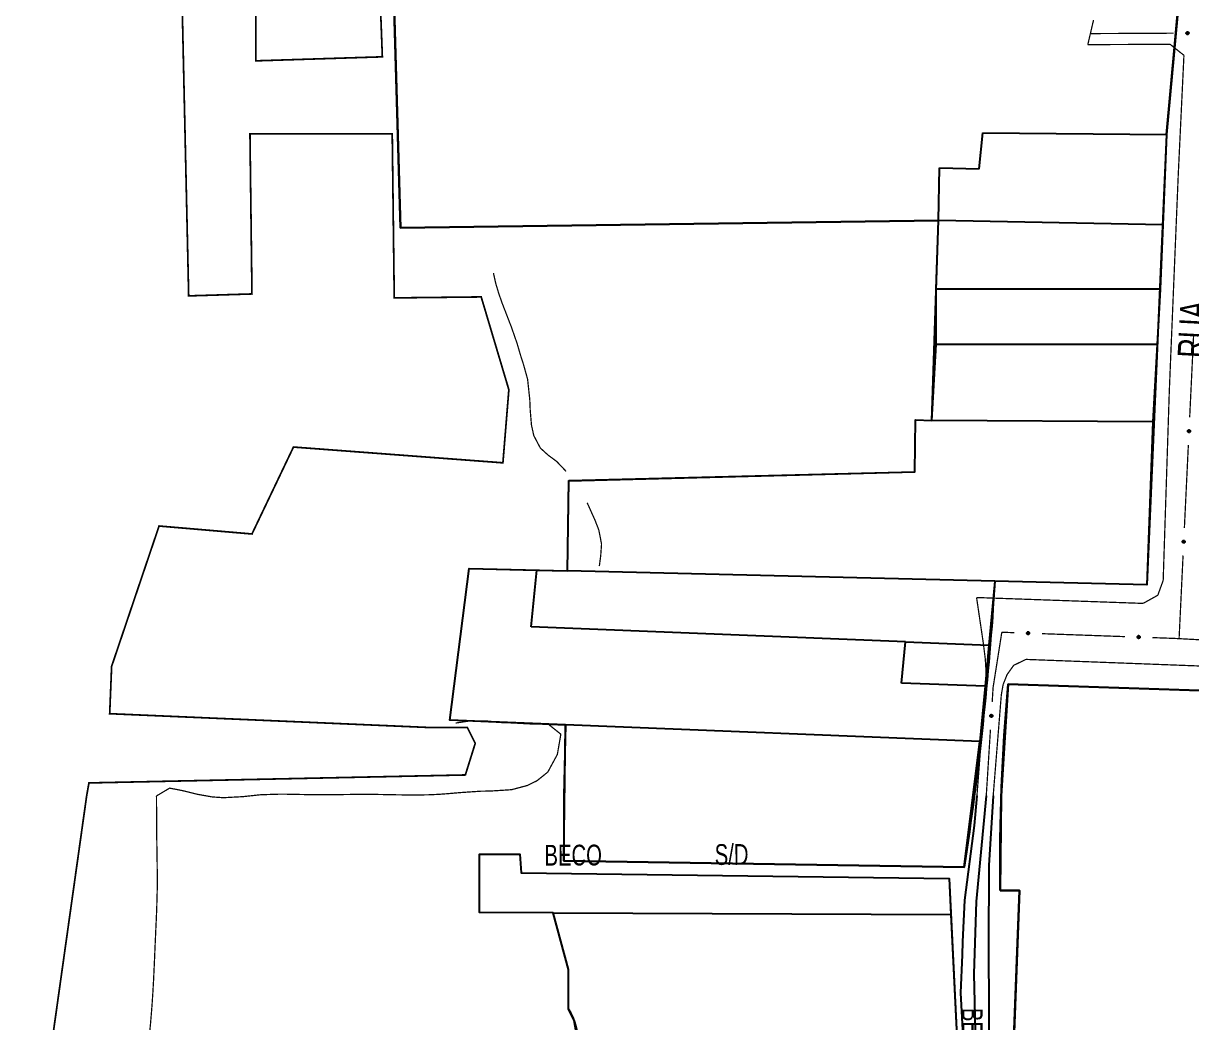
# Model space of a CAD drawing. Extents: x 199219 to 200475, y 4837288 to 4839440.
# Drawn here: x 199228.3 to 199397.2, y 4838713 to 4838857.5 of the extents above; entities that cross this region are included whole.
import ezdxf

# ---------------------------------------------------------------- set-up
doc = ezdxf.new("R2010")
doc.units = 0
doc.header["$LTSCALE"] = 3
doc.header["$MEASUREMENT"] = 0
for name, color, linetype in [('CD_MALHA_LOTES', 40, 'CONTINUOUS'), ('HD-CURSO-PERENE', 170, 'CONTINUOUS'), ('LM-LIM-SETOR-FISCAL', 7, 'CONTINUOUS'), ('RU-QUADRAS', 210, 'CONTINUOUS'), ('SV-EIXO-RUA-PAV', 20, 'CONTINUOUS'), ('SV-RUA-PAVIM-S-GUIA-C-GUIA', 7, 'CONTINUOUS'), ('SV-TXT-RUA-N-PAV-S-GUIA-C-GUIA', 7, 'CONTINUOUS'), ('SV-TXT-RUA-PAV-S-GUIA-C-GUIA', 7, 'CONTINUOUS')]:
    doc.layers.add(name, color=color, linetype=linetype)
doc.styles.add('3587-23-2D_TXT$0$ARIAL', font='ARIAL.TTF')
doc.styles.add('ARIAL', font='ARIAL.TTF')
doc.linetypes.add('Limite', pattern='A,20,-3,[130,ltypeshp.shx,S=6.35,R=0,X=0,Y=0],-3,20', length=46)

msp = doc.modelspace()

# ---------------------------------------------------------------- linework, layer by layer
at = {"layer": 'CD_MALHA_LOTES'}
for p, q in [((199281.13, 4838887.88), (199282.88, 4838827.92)), ((199393.59, 4838841.43), (199396.72, 4838875.36)), ((199366.52, 4838836.43), (199367.06, 4838841.67)), ((199367.06, 4838841.67), (199393.59, 4838841.43)), ((199393.59, 4838841.43), (199393.07, 4838828.34)), ((199360.64, 4838828.99), (199360.8, 4838836.57)), ((199360.8, 4838836.57), (199366.52, 4838836.43)), ((199282.88, 4838827.92), (199360.64, 4838828.99)), ((199360.31, 4838819.06), (199360.64, 4838828.99)), ((199393.07, 4838828.34), (199360.64, 4838828.99)), ((199393.07, 4838828.34), (199392.71, 4838819.05)), ((199392.71, 4838819.05), (199360.31, 4838819.06)), ((199360.31, 4838811.06), (199360.31, 4838819.06)), ((199392.71, 4838819.05), (199392.26, 4838811.06)), ((199359.7, 4838800.03), (199360.31, 4838811.06)), ((199392.26, 4838811.06), (199360.31, 4838811.06)), ((199392.26, 4838811.06), (199391.65, 4838799.86)), ((199357.21, 4838792.64), (199357.31, 4838800.16)), ((199357.31, 4838800.16), (199359.7, 4838800.03)), ((199391.65, 4838799.86), (199359.7, 4838800.03)), ((199391.65, 4838799.86), (199390.77, 4838776.27)), ((199307.21, 4838791.35), (199357.21, 4838792.64)), ((199307.01, 4838778.29), (199307.21, 4838791.35)), ((199289.98, 4838756.69), (199292.79, 4838778.67)), ((199292.79, 4838778.67), (199302.57, 4838778.41)), ((199301.75, 4838770.23), (199302.57, 4838778.41)), ((199302.57, 4838778.41), (199307.01, 4838778.29)), ((199368.78, 4838776.81), (199307.01, 4838778.29)), ((199368.78, 4838776.81), (199367.9, 4838767.57)), ((199390.77, 4838776.27), (199368.78, 4838776.81)), ((199355.89, 4838768.05), (199301.75, 4838770.23)), ((199355.31, 4838762.07), (199355.89, 4838768.05)), ((199355.89, 4838768.05), (199367.9, 4838767.57)), ((199367.9, 4838767.57), (199367.41, 4838761.62)), ((199367.41, 4838761.62), (199355.31, 4838762.07)), ((199370.73, 4838761.94), (199369.71, 4838745.75)), ((199495.99, 4838757.78), (199370.73, 4838761.94)), ((199367.41, 4838761.62), (199366.61, 4838753.62)), ((199306.720228, 4838756.019342), (199289.98, 4838756.69)), ((199306.720228, 4838756.019342), (199306.47, 4838745.75)), ((199366.61, 4838753.62), (199306.720228, 4838756.019342))]:
    msp.add_line(p, q, dxfattribs=at)
at = {"layer": 'CD_MALHA_LOTES', "linetype": 'Continuous'}
for p, q in [((199364.35, 4838735.44), (199366.61, 4838753.62)), ((199306.47, 4838745.75), (199306.46, 4838736.35)), ((199369.71, 4838745.75), (199369.58, 4838732.09)), ((199294.3, 4838737.36), (199300.11, 4838737.36)), ((199294.3, 4838728.88), (199294.3, 4838737.36)), ((199300.11, 4838737.36), (199300.32, 4838734.62)), ((199306.46, 4838736.35), (199364.35, 4838735.44)), ((199300.32, 4838734.62), (199362.2, 4838733.84)), ((199362.2, 4838733.84), (199362.45, 4838728.62)), ((199369.58, 4838732.09), (199372.35, 4838732.09)), ((199372.35, 4838732.09), (199370.62, 4838686.76)), ((199304.94, 4838728.83), (199294.3, 4838728.88)), ((199307.16, 4838720.68), (199304.94, 4838728.83)), ((199304.94, 4838728.83), (199362.45, 4838728.62)), ((199362.45, 4838728.62), (199364.5, 4838686.18)), ((199307.16, 4838714.94), (199307.16, 4838720.68)), ((199307.98, 4838713.29), (199307.16, 4838714.94)), ((199308.53, 4838710.01), (199307.98, 4838713.29))]:
    msp.add_line(p, q, dxfattribs=at)
at = {"layer": 'HD-CURSO-PERENE', "const_width": 0.18}
for points in [[(199296.3, 4838821.38), (199296.625892, 4838819.909608), (199297.051184, 4838818.470918), (199297.546607, 4838817.054751), (199298.365919, 4838814.93047), (199298.90833, 4838813.530369), (199299.71, 4838811.22), (199300.22, 4838809.48), (199300.678241, 4838808.043063), (199301.24, 4838806.01), (199301.553811, 4838803.064099), (199301.617545, 4838801.544814), (199301.800559, 4838799.379557), (199302.130966, 4838797.874848), (199303.08, 4838796.07), (199304.195078, 4838795.050847), (199305.441352, 4838794.12964), (199306.8, 4838792.7)], [(199309.85, 4838788.16), (199310.98, 4838785.64), (199311.53479, 4838784.217237), (199311.93, 4838782.19), (199311.81, 4838780.49), (199311.610782, 4838778.991852)], [(199247.58, 4838745.75), (199249.485795, 4838746.889256), (199251.419946, 4838746.508506), (199253.498671, 4838745.993332), (199255.634008, 4838745.614935), (199257.262259, 4838745.501694), (199260.091883, 4838745.655071), (199262.65, 4838745.93), (199265.541152, 4838746.018085), (199267.059575, 4838745.99898), (199268.599966, 4838745.96434), (199270.142379, 4838745.934088), (199272.002126, 4838745.926994), (199273.507539, 4838745.942082), (199276.490631, 4838745.984129), (199279.433211, 4838745.97579), (199282.431341, 4838745.918426), (199283.933801, 4838745.89685), (199285.436884, 4838745.894394), (199286.93936, 4838745.921848), (199288.44, 4838745.99), (199289.937941, 4838746.102676), (199291.433794, 4838746.235853), (199294.423144, 4838746.439771), (199295.925294, 4838746.468185), (199298.918375, 4838746.658474), (199301.202328, 4838747.269101), (199302.590289, 4838747.95045), (199304.16, 4838749.21), (199305.540297, 4838751.756095), (199306.04516, 4838754.68394), (199304.122419, 4838756.217684), (199301.812854, 4838756.161521), (199298.999618, 4838756.314716), (199297.490411, 4838756.364435), (199295.490605, 4838756.58036), (199292.71, 4838756.58), (199290.84175, 4838756.3002)], [(199247.580321, 4838745.75), (199247.594712, 4838744.104787), (199247.612755, 4838741.104923), (199247.625603, 4838739.604925), (199247.658098, 4838737.365525), (199247.68277, 4838735.865448), (199247.700098, 4838734.365492), (199247.697048, 4838732.351495), (199247.616447, 4838729.353152), (199247.553156, 4838727.85429), (199247.483937, 4838726.355511), (199247.36474, 4838723.652082), (199247.302757, 4838722.153328), (199247.166062, 4838719.156636), (199247.065249, 4838717.379816), (199246.965982, 4838715.883016), (199246.853545, 4838714.387097), (199246.727857, 4838712.892223), (199246.500732, 4838710.519938), (199246.340361, 4838709.028528)]]:
    msp.add_lwpolyline(points, dxfattribs=at)
at = {"layer": 'LM-LIM-SETOR-FISCAL', "linetype": 'Limite', "ltscale": 0.1, "const_width": 0.25}
for points in [[(199261.96, 4838881.49), (199261.96, 4838852.06), (199280.24, 4838852.64), (199278.81, 4838890.92)], [(199228.464482, 4838681.733091), (199237.48625, 4838745.75), (199237.82, 4838747.64), (199292.24, 4838748.79), (199293.67, 4838753.36), (199292.53, 4838755.65), (199287.1, 4838755.65), (199240.82, 4838757.65), (199241.1, 4838764.5), (199247.96, 4838784.79), (199261.39, 4838783.64), (199267.39, 4838796.21), (199297.67, 4838793.93), (199298.53, 4838804.5), (199294.53, 4838817.92), (199281.96, 4838817.78), (199281.67, 4838841.49), (199261.1, 4838841.49), (199261.39, 4838818.35), (199252.24, 4838818.07), (199250.82, 4838881.49)]]:
    msp.add_lwpolyline(points, dxfattribs=at)
at = {"layer": 'RU-QUADRAS', "color": 6, "linetype": 'Continuous'}
for points in [[(199396.72, 4838875.36), (199393.59, 4838841.43), (199390.77, 4838776.27), (199368.78, 4838776.81, -0.0226754838), (199364.35, 4838735.44), (199306.46, 4838736.35), (199306.72, 4838756.01), (199289.98, 4838756.69), (199292.79, 4838778.67), (199307.01, 4838778.29), (199307.18, 4838791.33), (199357.21, 4838792.64), (199357.31, 4838800.16), (199359.7, 4838800.03), (199360.64, 4838828.99), (199282.88, 4838827.92), (199281.13, 4838887.88)], [(199308.53, 4838710.01, 0.1486215523), (199307.16, 4838714.94), (199307.16, 4838720.68), (199304.94, 4838728.83), (199294.3, 4838728.88), (199294.3, 4838737.36), (199300.11, 4838737.36), (199300.32, 4838734.62), (199362.2, 4838733.84), (199364.79, 4838680.24)]]:
    msp.add_lwpolyline(points, format="xyb", dxfattribs=at)
msp.add_lwpolyline([(199369.58, 4838732.09, -0.0267074195), (199370.73, 4838761.94), (199495.99, 4838757.78), (199496.99, 4838661.89), (199496.64, 4838630.19), (199424.76, 4838616.67), (199420.11, 4838635.27), (199384.93, 4838636.9), (199383.43, 4838638.67), (199375.76, 4838686.3), (199370.62, 4838686.76), (199372.35, 4838732.09)], format="xyb", close=True, dxfattribs=at)
at = {"layer": 'SV-EIXO-RUA-PAV', "const_width": 0.18}
for points in [[(199382.65, 4838856), (199394.649848, 4838856.060427)], [(199396.959971, 4838800.503404), (199397.53371, 4838812.48968)], [(199396.194986, 4838784.521702), (199396.768725, 4838796.507978)], [(199395.43, 4838768.54), (199396.003739, 4838780.526276)], [(199369.8, 4838769.43), (199368.676734, 4838762.315982)], [(199370.59734, 4838769.401515), (199369.8, 4838769.43)], [(199371.596703, 4838769.365809), (199370.59734, 4838769.401515)], [(199387.5865, 4838768.794514), (199375.594152, 4838769.222985)], [(199394.71, 4838768.54), (199391.583949, 4838768.65169)], [(199395.580697, 4838768.493183), (199394.71, 4838768.54)], [(199403.569156, 4838768.063629), (199395.580697, 4838768.493183)], [(199368.676734, 4838762.315982), (199368.54, 4838761.45)], [(199368.54, 4838761.45), (199368.406376, 4838759.330919)], [(199368.154647, 4838755.338848), (199367.588256, 4838746.356688)], [(199367.588256, 4838746.356688), (199367.55, 4838745.75)]]:
    msp.add_lwpolyline(points, dxfattribs=at)
at = {"layer": 'SV-EIXO-RUA-PAV'}
for points in [[(199396.505589, 4838856.179853), (199396.539502, 4838856.215095), (199396.575855, 4838856.238448), (199396.611782, 4838856.249199), (199396.646006, 4838856.250421), (199396.68116, 4838856.247728), (199396.716003, 4838856.237194), (199396.752086, 4838856.216935), (199396.787676, 4838856.183164), (199396.809152, 4838856.144352), (199396.821577, 4838856.109694), (199396.824906, 4838856.07408), (199396.821718, 4838856.039974), (199396.809578, 4838856.004142), (199396.788691, 4838855.967776), (199396.753867, 4838855.932811), (199396.71807, 4838855.91016), (199396.683048, 4838855.900674), (199396.647223, 4838855.897553), (199396.611366, 4838855.900733), (199396.577223, 4838855.911271), (199396.540646, 4838855.932367), (199396.50659, 4838855.967196), (199396.483592, 4838856.00264), (199396.473616, 4838856.037521), (199396.471338, 4838856.07286), (199396.47361, 4838856.108152), (199396.482742, 4838856.143618), (199396.505589, 4838856.179853)], [(199396.747524, 4838798.367438), (199396.714124, 4838798.403166), (199396.692724, 4838798.440702), (199396.683886, 4838798.477146), (199396.684474, 4838798.511387), (199396.689021, 4838798.54635), (199396.701382, 4838798.580588), (199396.723519, 4838798.61555), (199396.759123, 4838798.649306), (199396.799016, 4838798.668701), (199396.834282, 4838798.679277), (199396.870022, 4838798.68072), (199396.903913, 4838798.675733), (199396.939053, 4838798.661717), (199396.974264, 4838798.638938), (199397.007341, 4838798.602314), (199397.028068, 4838798.565371), (199397.035691, 4838798.529896), (199397.036914, 4838798.493957), (199397.031844, 4838798.458318), (199397.019516, 4838798.424779), (199396.996517, 4838798.389368), (199396.959937, 4838798.357201), (199396.923327, 4838798.336107), (199396.887968, 4838798.327988), (199396.852558, 4838798.327581), (199396.817436, 4838798.331715), (199396.782501, 4838798.342707), (199396.747524, 4838798.367438)], [(199395.982538, 4838782.385736), (199395.949138, 4838782.421464), (199395.927738, 4838782.459), (199395.918901, 4838782.495444), (199395.919488, 4838782.529685), (199395.924035, 4838782.564648), (199395.936396, 4838782.598886), (199395.958533, 4838782.633848), (199395.994138, 4838782.667604), (199396.034031, 4838782.686999), (199396.069297, 4838782.697575), (199396.105037, 4838782.699018), (199396.138927, 4838782.694031), (199396.174067, 4838782.680015), (199396.209278, 4838782.657236), (199396.242355, 4838782.620612), (199396.263082, 4838782.583669), (199396.270705, 4838782.548194), (199396.271928, 4838782.512255), (199396.266858, 4838782.476616), (199396.254531, 4838782.443077), (199396.231531, 4838782.407666), (199396.194952, 4838782.375499), (199396.158341, 4838782.354405), (199396.122983, 4838782.346286), (199396.087573, 4838782.345879), (199396.05245, 4838782.350013), (199396.017516, 4838782.361006), (199395.982538, 4838782.385736)], [(199373.735086, 4838769.179256), (199373.699765, 4838769.145426), (199373.662491, 4838769.123573), (199373.626157, 4838769.114294), (199373.591911, 4838769.114467), (199373.556896, 4838769.11859), (199373.52251, 4838769.130536), (199373.487283, 4838769.152247), (199373.453098, 4838769.18744), (199373.433221, 4838769.227095), (199373.422219, 4838769.262231), (199373.420343, 4838769.29795), (199373.424918, 4838769.331899), (199373.438507, 4838769.367206), (199373.460859, 4838769.40269), (199373.497079, 4838769.436209), (199373.533768, 4838769.457382), (199373.569148, 4838769.465434), (199373.60507, 4838769.467092), (199373.640767, 4838769.462455), (199373.674453, 4838769.450534), (199373.71014, 4838769.427966), (199373.742749, 4838769.391778), (199373.764285, 4838769.355426), (199373.772831, 4838769.320169), (199373.773668, 4838769.284766), (199373.769959, 4838769.249596), (199373.759391, 4838769.214531), (199373.735086, 4838769.179256)], [(199389.724883, 4838768.607961), (199389.689563, 4838768.574131), (199389.652289, 4838768.552278), (199389.615954, 4838768.542999), (199389.581708, 4838768.543172), (199389.546693, 4838768.547295), (199389.512308, 4838768.55924), (199389.477081, 4838768.580952), (199389.442895, 4838768.616145), (199389.423019, 4838768.6558), (199389.412016, 4838768.690935), (199389.41014, 4838768.726655), (199389.414715, 4838768.760603), (199389.428305, 4838768.795911), (199389.450656, 4838768.831395), (199389.486876, 4838768.864913), (199389.523565, 4838768.886087), (199389.558945, 4838768.894139), (199389.594868, 4838768.895797), (199389.630565, 4838768.891159), (199389.664251, 4838768.879239), (199389.699938, 4838768.85667), (199389.732546, 4838768.820483), (199389.754082, 4838768.784131), (199389.762629, 4838768.748873), (199389.763465, 4838768.713471), (199389.759757, 4838768.678301), (199389.749188, 4838768.643236), (199389.724883, 4838768.607961)], [(199368.399416, 4838757.471351), (199368.432271, 4838757.435122), (199368.4531, 4838757.397266), (199368.461385, 4838757.360692), (199368.460279, 4838757.326464), (199368.455203, 4838757.291574), (199368.442325, 4838757.257527), (199368.419661, 4838757.222905), (199368.383549, 4838757.189692), (199368.343367, 4838757.170903), (199368.307945, 4838757.160863), (199368.272188, 4838757.159961), (199368.238377, 4838757.16546), (199368.203453, 4838757.180006), (199368.168591, 4838757.203317), (199368.136072, 4838757.240437), (199368.115907, 4838757.27769), (199368.108822, 4838757.313276), (199368.108143, 4838757.34923), (199368.113752, 4838757.384787), (199368.126586, 4838757.418136), (199368.150119, 4838757.453194), (199368.187182, 4838757.484805), (199368.224108, 4838757.505341), (199368.259585, 4838757.512924), (199368.294997, 4838757.512795), (199368.330053, 4838757.50813), (199368.364817, 4838757.496609), (199368.399416, 4838757.471351)]]:
    msp.add_lwpolyline(points, close=True, dxfattribs=at)
for points in [[(199396.471338, 4838856.07286), (199396.821577, 4838856.109694)], [(199396.47361, 4838856.108152), (199396.809152, 4838856.144352)], [(199396.473616, 4838856.037521), (199396.824906, 4838856.07408)], [(199396.475077, 4838856.054772), (199396.821496, 4838856.089265)], [(199396.476256, 4838856.09162), (199396.810381, 4838856.128781)], [(199396.482078, 4838856.019329), (199396.820297, 4838856.05651)], [(199396.482742, 4838856.143618), (199396.787676, 4838856.183164)], [(199396.482907, 4838856.125767), (199396.793828, 4838856.164175)], [(199396.483592, 4838856.00264), (199396.821718, 4838856.039974)], [(199396.495015, 4838856.159942), (199396.766366, 4838856.198151)], [(199396.497266, 4838855.983927), (199396.810924, 4838856.020985)], [(199396.505589, 4838856.179853), (199396.752086, 4838856.216935)], [(199396.50659, 4838855.967196), (199396.809578, 4838856.004142)], [(199396.524842, 4838856.198299), (199396.726651, 4838856.226606)], [(199396.52745, 4838855.95133), (199396.796093, 4838855.985432)], [(199396.539502, 4838856.215095), (199396.716003, 4838856.237194)], [(199396.540646, 4838855.932367), (199396.788691, 4838855.967776)], [(199396.560168, 4838856.228497), (199396.689734, 4838856.24143)], [(199396.564429, 4838855.924226), (199396.763523, 4838855.94979)], [(199396.575855, 4838856.238448), (199396.68116, 4838856.247728)], [(199396.577223, 4838855.911271), (199396.753867, 4838855.932811)], [(199396.598631, 4838855.906659), (199396.729555, 4838855.920964)], [(199396.611366, 4838855.900733), (199396.71807, 4838855.91016)], [(199396.692724, 4838798.440702), (199396.689021, 4838798.54635)], [(199396.701832, 4838798.424511), (199396.695763, 4838798.554579)], [(199396.714124, 4838798.403166), (199396.701382, 4838798.580588)], [(199396.730121, 4838798.387638), (199396.712517, 4838798.590662)], [(199396.747524, 4838798.367438), (199396.723519, 4838798.61555)], [(199396.766849, 4838798.355827), (199396.743032, 4838798.628817)], [(199396.782501, 4838798.342707), (199396.759123, 4838798.649306)], [(199396.800336, 4838798.341929), (199396.77841, 4838798.654446)], [(199396.817436, 4838798.331715), (199396.799016, 4838798.668701)], [(199396.834084, 4838798.333483), (199396.81463, 4838798.669105)], [(199396.852558, 4838798.327581), (199396.834282, 4838798.679277)], [(199396.870818, 4838798.330359), (199396.854678, 4838798.678117)], [(199396.887968, 4838798.327988), (199396.870022, 4838798.68072)], [(199396.906582, 4838798.335477), (199396.887324, 4838798.675188)], [(199396.923327, 4838798.336107), (199396.903913, 4838798.675733)], [(199396.942736, 4838798.348774), (199396.922304, 4838798.663951)], [(199396.959937, 4838798.357201), (199396.939053, 4838798.661717)], [(199396.976883, 4838798.377193), (199396.957024, 4838798.647262)], [(199396.996517, 4838798.389368), (199396.974264, 4838798.638938)], [(199397.005903, 4838798.412688), (199396.990895, 4838798.612855)], [(199397.019516, 4838798.424779), (199397.007341, 4838798.602314)], [(199397.025253, 4838798.445914), (199397.017886, 4838798.577411)], [(199397.031844, 4838798.458318), (199397.028068, 4838798.565371)], [(199395.927738, 4838782.459), (199395.924035, 4838782.564648)], [(199395.936847, 4838782.442809), (199395.930778, 4838782.572877)], [(199395.949138, 4838782.421464), (199395.936396, 4838782.598886)], [(199395.965136, 4838782.405937), (199395.947532, 4838782.60896)], [(199395.982538, 4838782.385736), (199395.958533, 4838782.633848)], [(199396.001863, 4838782.374125), (199395.978046, 4838782.647116)], [(199396.017516, 4838782.361006), (199395.994138, 4838782.667604)], [(199396.03535, 4838782.360227), (199396.013425, 4838782.672744)], [(199396.05245, 4838782.350013), (199396.034031, 4838782.686999)], [(199396.069098, 4838782.351781), (199396.049645, 4838782.687403)], [(199396.087573, 4838782.345879), (199396.069297, 4838782.697575)], [(199396.105833, 4838782.348657), (199396.089693, 4838782.696415)], [(199396.122983, 4838782.346286), (199396.105037, 4838782.699018)], [(199396.141596, 4838782.353775), (199396.122339, 4838782.693486)], [(199396.158341, 4838782.354405), (199396.138927, 4838782.694031)], [(199396.177751, 4838782.367072), (199396.157319, 4838782.682249)], [(199396.194952, 4838782.375499), (199396.174067, 4838782.680015)], [(199396.211897, 4838782.395491), (199396.192038, 4838782.66556)], [(199396.231531, 4838782.407666), (199396.209278, 4838782.657236)], [(199396.240918, 4838782.430986), (199396.225909, 4838782.631153)], [(199396.254531, 4838782.443077), (199396.242355, 4838782.620612)], [(199396.260267, 4838782.464212), (199396.252901, 4838782.595709)], [(199396.266858, 4838782.476616), (199396.263082, 4838782.583669)], [(199373.772831, 4838769.320169), (199373.420343, 4838769.29795)], [(199373.773668, 4838769.284766), (199373.422219, 4838769.262231)], [(199373.770668, 4838769.302991), (199373.423131, 4838769.282639)], [(199373.764285, 4838769.355426), (199373.424918, 4838769.331899)], [(199373.765117, 4838769.33869), (199373.425664, 4838769.315318)], [(199373.767989, 4838769.266221), (199373.432628, 4838769.242703)], [(199373.769959, 4838769.249596), (199373.433221, 4838769.227095)], [(199373.751384, 4838769.374681), (199373.436477, 4838769.350432)], [(199373.742749, 4838769.391778), (199373.438507, 4838769.367206)], [(199373.759953, 4838769.232374), (199373.447725, 4838769.206664)], [(199373.722553, 4838769.40848), (199373.452744, 4838769.385351)], [(199373.759391, 4838769.214531), (199373.453098, 4838769.18744)], [(199373.71014, 4838769.427966), (199373.460859, 4838769.40269)], [(199373.746462, 4838769.198721), (199373.47378, 4838769.171598)], [(199373.686708, 4838769.437069), (199373.486738, 4838769.419636)], [(199373.735086, 4838769.179256), (199373.487283, 4838769.152247)], [(199373.674453, 4838769.450534), (199373.497079, 4838769.436209)], [(199373.715098, 4838769.161611), (199373.512303, 4838769.141548)], [(199373.65325, 4838769.456014), (199373.521853, 4838769.447055)], [(199373.699765, 4838769.145426), (199373.52251, 4838769.130536)], [(199373.640767, 4838769.462455), (199373.533768, 4838769.457382)], [(199373.678571, 4838769.132877), (199373.548585, 4838769.125233)], [(199373.662491, 4838769.123573), (199373.556896, 4838769.11859)], [(199389.762629, 4838768.748873), (199389.41014, 4838768.726655)], [(199389.763465, 4838768.713471), (199389.412016, 4838768.690935)], [(199389.760466, 4838768.731696), (199389.412929, 4838768.711344)], [(199389.754082, 4838768.784131), (199389.414715, 4838768.760603)], [(199389.754914, 4838768.767395), (199389.415462, 4838768.744023)], [(199389.757787, 4838768.694926), (199389.422425, 4838768.671408)], [(199389.759757, 4838768.678301), (199389.423019, 4838768.6558)], [(199389.741181, 4838768.803386), (199389.426274, 4838768.779137)], [(199389.732546, 4838768.820483), (199389.428305, 4838768.795911)], [(199389.74975, 4838768.661078), (199389.437522, 4838768.635368)], [(199389.71235, 4838768.837185), (199389.442541, 4838768.814056)], [(199389.749188, 4838768.643236), (199389.442895, 4838768.616145)], [(199389.699938, 4838768.85667), (199389.450656, 4838768.831395)], [(199389.73626, 4838768.627426), (199389.463577, 4838768.600303)], [(199389.676506, 4838768.865774), (199389.476536, 4838768.848341)], [(199389.724883, 4838768.607961), (199389.477081, 4838768.580952)], [(199389.664251, 4838768.879239), (199389.486876, 4838768.864913)], [(199389.704895, 4838768.590315), (199389.5021, 4838768.570253)], [(199389.643048, 4838768.884719), (199389.51165, 4838768.87576)], [(199389.689563, 4838768.574131), (199389.512308, 4838768.55924)], [(199389.630565, 4838768.891159), (199389.523565, 4838768.886087)], [(199389.668368, 4838768.561582), (199389.538383, 4838768.553937)], [(199389.652289, 4838768.552278), (199389.546693, 4838768.547295)], [(199368.113752, 4838757.384787), (199368.115907, 4838757.27769)], [(199368.120531, 4838757.39709), (199368.125905, 4838757.265497)], [(199368.126586, 4838757.418136), (199368.136072, 4838757.240437)], [(199368.140381, 4838757.430019), (199368.152356, 4838757.229648)], [(199368.150119, 4838757.453194), (199368.168591, 4838757.203317)], [(199368.169936, 4838757.465071), (199368.185703, 4838757.194732)], [(199368.187182, 4838757.484805), (199368.203453, 4838757.180006)], [(199368.204509, 4838757.49297), (199368.220165, 4838757.177519)], [(199368.224108, 4838757.505341), (199368.238377, 4838757.16546)], [(199368.240861, 4838757.505717), (199368.254971, 4838757.165754)], [(199368.259585, 4838757.512924), (199368.272188, 4838757.159961)], [(199368.276697, 4838757.510294), (199368.287569, 4838757.162331)], [(199368.294997, 4838757.512795), (199368.307945, 4838757.160863)], [(199368.31338, 4838757.506613), (199368.327749, 4838757.170735)], [(199368.330053, 4838757.50813), (199368.343367, 4838757.170903)], [(199368.346996, 4838757.497657), (199368.364187, 4838757.184844)], [(199368.364817, 4838757.496609), (199368.383549, 4838757.189692)], [(199368.380269, 4838757.483254), (199368.399949, 4838757.209934)], [(199368.399416, 4838757.471351), (199368.419661, 4838757.222905)], [(199368.416511, 4838757.45089), (199368.431038, 4838757.247623)], [(199368.432271, 4838757.435122), (199368.442325, 4838757.257527)], [(199368.444238, 4838757.413593), (199368.448337, 4838757.283448)], [(199368.4531, 4838757.397266), (199368.455203, 4838757.291574)], [(199367.554509, 4838745.75), (199366.102065, 4838730.499344), (199365.735065, 4838720.039831), (199366.102065, 4838705.726813), (199365.918565, 4838696.0013), (199366.102065, 4838689.578792), (199367.753567, 4838684.807786), (199369.40507, 4838680.954281), (199371.607072, 4838674.623523), (199374.359576, 4838663.246509), (199378.763581, 4838650.768493), (199383.167587, 4838633.794722), (199385.73659, 4838627.005213), (199413.995626, 4838628.840215)]]:
    msp.add_lwpolyline(points, dxfattribs=at)
at = {"layer": 'SV-RUA-PAVIM-S-GUIA-C-GUIA', "const_width": 0.18}
for points in [[(199383.06, 4838857.96), (199382.23, 4838854.4)], [(199382.23, 4838854.4), (199394.12, 4838854.46)], [(199394.12, 4838854.46), (199396.13, 4838852.86)], [(199396.13, 4838852.86), (199395.31, 4838835.63)], [(199395.31, 4838835.63), (199394.17, 4838808.12)], [(199394.17, 4838808.12), (199394.01, 4838804.15)], [(199394.01, 4838804.15), (199393.13, 4838776.93)], [(199393.13, 4838776.93), (199392.35, 4838774.78), (199390.23, 4838773.6)], [(199390.23, 4838773.6), (199366.15, 4838774.45)], [(199366.15, 4838774.45), (199367.11, 4838767.95)], [(199367.11, 4838767.95), (199367.41, 4838765.56), (199367.502061, 4838764.060558), (199367.486861, 4838762.559542)], [(199369.73, 4838760.41), (199369.996728, 4838761.88659), (199370.553878, 4838763.294786), (199371.513997, 4838764.642803), (199373.29372, 4838765.501841)], [(199373.29372, 4838765.501841), (199403.35, 4838764.36)], [(199367.46, 4838762.14), (199366.2, 4838745.75)], [(199368.55, 4838745.75), (199369.73, 4838760.41)]]:
    msp.add_lwpolyline(points, dxfattribs=at)
at = {"layer": 'SV-RUA-PAVIM-S-GUIA-C-GUIA'}
for points in [[(199366.19585, 4838745.75), (199365.8043, 4838741.458063), (199364.427337, 4838730.700651), (199364.136042, 4838724.678138), (199364.05221, 4838722.781932), (199363.846701, 4838717.264916), (199364.377566, 4838707.487455)], [(199368.554039, 4838745.75), (199367.903529, 4838735.704568), (199367.885061, 4838723.959944), (199367.989738, 4838705.372925), (199367.345867, 4838694.207157), (199367.307524, 4838689.375453), (199369.403185, 4838684.673949), (199372.840846, 4838675.780388), (199375.029138, 4838664.112631), (199379.720571, 4838650.730426), (199381.972023, 4838642.190302), (199383.293706, 4838636.972363), (199384.916535, 4838633.469), (199417.548854, 4838632.789709), (199421.644286, 4838616.403814), (199422.31924, 4838615.246744), (199423.782537, 4838614.931034), (199496.132762, 4838628.858544), (199497.400994, 4838629.227713), (199497.977444, 4838631.50601), (199498.142863, 4838639.212059), (199498.038717, 4838709.914784), (199497.213476, 4838745.75)]]:
    msp.add_lwpolyline(points, dxfattribs=at)

# ---------------------------------------------------------------- texts
at = {"layer": 'SV-TXT-RUA-N-PAV-S-GUIA-C-GUIA', "style": '3587-23-2D_TXT$0$ARIAL', "width": 0.7}
msp.add_text('BECO                    S/D', height=3, rotation=0.23347142, dxfattribs=at).set_placement((199303.678608, 4838735.68033))
at = {"layer": 'SV-TXT-RUA-PAV-S-GUIA-C-GUIA', "style": 'ARIAL', "width": 0.7}
for s, height, rotation, p in [('RUA', 4, 87, (199399.19, 4838809)), ('BECO', 3, 270, (199364.037664, 4838715.103713))]:
    msp.add_text(s, height=height, rotation=rotation, dxfattribs=at).set_placement(p)

doc.saveas('drawing.dxf')
